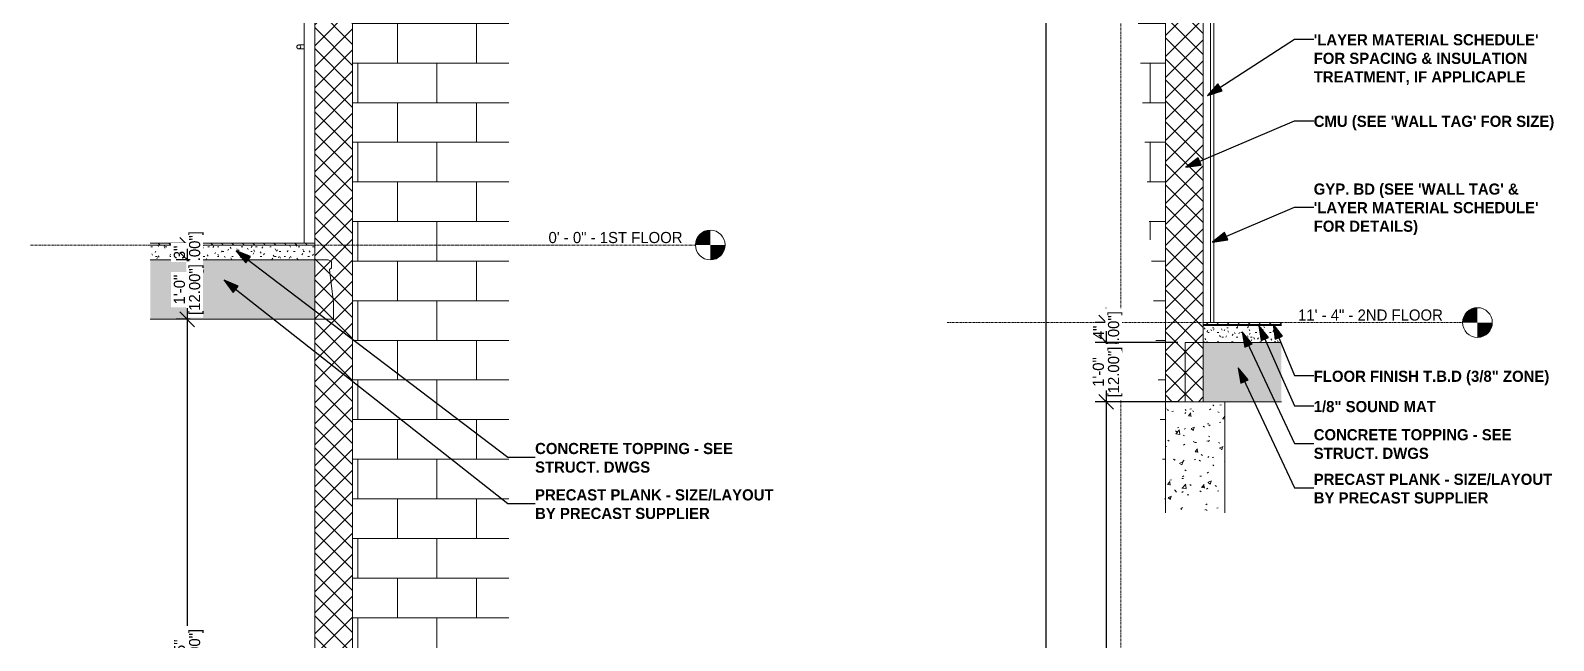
# Model space of a CAD drawing. Header units: inches. Extents: x 11710 to 12205, y -186 to 492.
# Drawn here: x 11897.9 to 12205.4, y 43.4 to 166.6 of the extents above; entities that cross this region are included whole.
import ezdxf

# ---------------------------------------------------------------- set-up
doc = ezdxf.new("R2010")
doc.units = ezdxf.units.IN
doc.header["$MEASUREMENT"] = 0
doc.linetypes.add('Grid Line 1_2_', pattern=[0.875, 0.5, -0.125, 0.125, -0.125])
for name, color, linetype, lineweight in [('0-3', 55, 'Continuous', 9), ('0-4', 50, 'Continuous', 5), ('A-ANNO-DIMS-1', 211, 'Continuous', 30), ('A-DOOR-1', 55, 'Continuous', 9), ('A-FLOR-2', 8, 'Continuous', 5), ('A-FLOR-3', 192, 'Continuous', 9), ('A-FLOR-LEVL', 51, 'Continuous', 9), ('A-FLOR-LEVL-1', 51, 'Grid Line 1_2_', 9), ('A-FLOR-MCUT-1', 51, 'Continuous', 9), ('A-FLOR-PATT-1', 252, 'Continuous', 9), ('A-WALL-1', 7, 'Continuous', 9), ('A-WALL-2', 250, 'Continuous', 18), ('A-WALL-PATT-1', 252, 'Continuous', 9), ('A-WALL-PATT-2', 55, 'Continuous', 9), ('G-ANNO-TEXT', 231, 'Continuous', 30), ('G-ANNO-TEXT-1', 231, 'Continuous', 9), ('I-WALL-2', 55, 'Continuous', 9), ('S-BEAM-1', 10, 'Continuous', 9), ('S-BEAM-2', 7, 'Continuous', 9), ('S-FNDN-1', 7, 'Continuous', 9), ('S-GRID-1', 1, 'Grid Line 1_2_', 9)]:
    doc.layers.add(name, color=color, linetype=linetype, lineweight=lineweight)
doc.styles.add('Century Gothic', font='ufonts.com_century-gothic.ttf', dxfattribs={"height": 2.25})
doc.styles.add('Century Gothic_B', font='GOTHICB.TTF', dxfattribs={"height": 2.25})
doc.dimstyles.new('OD__1_16__Tol__', dxfattribs={"dimscale": 12, "dimtxt": 2.349379, "dimasz": 0.25, "dimexe": 0.1875, "dimexo": 0.125, "dimgap": 0.03125, "dimtad": 1, "dimdec": 4, "dimrnd": 0.0625, "dimzin": 3, "dimdsep": 46, "dimlunit": 4, "dimtxsty": 'Century Gothic', "dimblk1": 'OBLIQUE', "dimblk2": 'OBLIQUE', "dimsah": 1, "dimcen": 0.09, "dimdle": 0.1875, "dimazin": 0, "dimtfac": 1, "dimtdec": 4, "dimtix": 1, "dimtmove": 0, "dimatfit": 3, "dimfxl": 1, "dimtvp": 1, "dimtfill": 1, "dimfrac": 2, "dimtolj": 1, "dimtzin": 0, "dimlwd": 30, "dimlwe": 30, "dimarcsym": 2})
pattern_1 = [(0, (11436.002, -152), (0, 8), []), (90, (11436.002, -152), (-8, 8), [8, -8])]
pattern_2 = [(45, (11023.755, 72), (-2.12132, 2.12132), []), (135, (11023.755, 72), (-2.12132, -2.12132), [])]

# ---------------------------------------------------------------- blocks, each defined once
blk = doc.blocks.new('HOLLOW METAL - STAIR DOOR 3-0 x 7-0-2638728-WALL SECTION - ELEVATOR - WEST WALL')
at = {"layer": 'A-DOOR-1'}
for p, q in [((11430.06, 163.66), (11429.57, 163.66)), ((11429.57, 162.87), (11430.06, 162.87))]:
    blk.add_line(p, q, dxfattribs=at)
at = {"layer": 'A-DOOR-1', "flags": 128}
for points in [[(11428.58, 163.27), (11428.58, 163.28), (11428.59, 163.3), (11428.59, 163.31), (11428.59, 163.33), (11428.59, 163.34), (11428.6, 163.36), (11428.6, 163.38), (11428.6, 163.39), (11428.61, 163.41), (11428.62, 163.42), (11428.62, 163.43), (11428.63, 163.45), (11428.64, 163.46), (11428.64, 163.48), (11428.65, 163.49), (11428.66, 163.5), (11428.67, 163.51), (11428.68, 163.53), (11428.69, 163.54), (11428.7, 163.55), (11428.72, 163.56), (11428.73, 163.57), (11428.74, 163.58), (11428.75, 163.59), (11428.77, 163.6), (11428.78, 163.61), (11428.79, 163.61), (11428.81, 163.62), (11428.82, 163.63), (11428.84, 163.63), (11428.85, 163.64), (11428.86, 163.64), (11428.88, 163.65), (11428.9, 163.65), (11428.91, 163.65), (11428.93, 163.66), (11428.94, 163.66), (11428.96, 163.66), (11428.97, 163.66)], [(11428.98, 162.87), (11428.96, 162.87), (11428.95, 162.87), (11428.93, 162.88), (11428.92, 162.88), (11428.9, 162.88), (11428.88, 162.88), (11428.87, 162.89), (11428.85, 162.89), (11428.84, 162.9), (11428.82, 162.9), (11428.81, 162.91), (11428.8, 162.92), (11428.78, 162.92), (11428.77, 162.93), (11428.76, 162.94), (11428.74, 162.95), (11428.73, 162.96), (11428.72, 162.97), (11428.71, 162.98), (11428.7, 162.99), (11428.68, 163), (11428.67, 163.02), (11428.66, 163.03), (11428.66, 163.04), (11428.65, 163.05), (11428.64, 163.07), (11428.63, 163.08), (11428.62, 163.1), (11428.62, 163.11), (11428.61, 163.12), (11428.61, 163.14), (11428.6, 163.15), (11428.6, 163.17), (11428.59, 163.18), (11428.59, 163.2), (11428.59, 163.22), (11428.59, 163.23), (11428.58, 163.25), (11428.58, 163.26)], [(11428.99, 163.66), (11428.99, 163.66), (11428.99, 163.66), (11429, 163.66), (11429.01, 163.66), (11429.02, 163.66), (11429.02, 163.66), (11429.03, 163.66), (11429.04, 163.66), (11429.06, 163.66), (11429.07, 163.66), (11429.08, 163.66), (11429.09, 163.66), (11429.11, 163.66), (11429.12, 163.66), (11429.14, 163.66), (11429.16, 163.66), (11429.17, 163.66), (11429.19, 163.66), (11429.21, 163.66), (11429.23, 163.66), (11429.25, 163.66), (11429.27, 163.66), (11429.29, 163.66), (11429.31, 163.66), (11429.33, 163.66), (11429.35, 163.66), (11429.38, 163.66), (11429.4, 163.66), (11429.42, 163.66), (11429.44, 163.66), (11429.47, 163.66), (11429.49, 163.66), (11429.51, 163.66), (11429.54, 163.66), (11429.56, 163.66), (11429.57, 163.66)], [(11429.57, 162.87), (11429.54, 162.87), (11429.52, 162.87), (11429.5, 162.87), (11429.47, 162.87), (11429.45, 162.87), (11429.43, 162.87), (11429.41, 162.87), (11429.38, 162.87), (11429.36, 162.87), (11429.34, 162.87), (11429.32, 162.87), (11429.3, 162.87), (11429.27, 162.87), (11429.25, 162.87), (11429.23, 162.87), (11429.22, 162.87), (11429.2, 162.87), (11429.18, 162.87), (11429.16, 162.87), (11429.14, 162.87), (11429.13, 162.87), (11429.11, 162.87), (11429.1, 162.87), (11429.08, 162.87), (11429.07, 162.87), (11429.06, 162.87), (11429.05, 162.87), (11429.04, 162.87), (11429.03, 162.87), (11429.02, 162.87), (11429.01, 162.87), (11429, 162.87), (11429, 162.87), (11428.99, 162.87), (11428.99, 162.87)]]:
    blk.add_lwpolyline(points, dxfattribs=at)
at = {"layer": 'A-DOOR-1'}
for start, end in [(0, 180), (180, 360)]:
    blk.add_arc((11428.98, 163.27), 0.394, start, end, dxfattribs=at)
blk = doc.blocks.new('CTR - 1st Phase -Stairs _ Elevators_rvt-2-WALL SECTION - ELEVATOR - WEST WALL')
at = {"layer": 'I-WALL-2'}
for p, q in [((11430.56, 268), (11430.56, 372.87)), ((11430.56, 218.59), (11430.56, 240.88)), ((11430.06, 123.64), (11430.06, 177.76))]:
    blk.add_line(p, q, dxfattribs=at)
at = {"layer": '0-3'}
blk.add_blockref('HOLLOW METAL - STAIR DOOR 3-0 x 7-0-2638728-WALL SECTION - ELEVATOR - WEST WALL', (0, 0), dxfattribs=at)
blk = doc.blocks.new('034100 - Precast Structural Concrete - Solid Plank - 12_-1872981-WALL SECTION - ELEVATOR - WEST WALL')
at = {"layer": 'S-BEAM-1'}
blk.add_hatch(color=256, dxfattribs=at).paths.add_polyline_path([(11432.19, 108.27), (11432.19, 120.27), (11399, 120.27), (11399, 108.27), (11430.06, 108.27)], flags=0)
at = {"layer": 'S-BEAM-2'}
for p, q in [((11434.9, 120.27), (11399, 120.27)), ((11435.59, 119.95), (11434.9, 120.27)), ((11435.59, 118.69), (11435.59, 119.95)), ((11435.2, 118.3), (11435.59, 118.69)), ((11436, 111.66), (11435.2, 118.3)), ((11436, 108.27), (11436, 111.66)), ((11399, 108.27), (11436, 108.27))]:
    blk.add_line(p, q, dxfattribs=at)
blk = doc.blocks.new('CTR - 1st Phase - Structure_rvt-2-WALL SECTION - ELEVATOR - WEST WALL')
at = {"layer": 'A-WALL-PATT-1'}
h = blk.add_hatch(dxfattribs=at)
h.set_pattern_fill('FP_12', color=256, style=0, pattern_type=2)
h.set_pattern_definition(pattern_2)
h.paths.add_polyline_path([(11439.81, -28.73), (11439.81, 177.76), (11432.19, 177.76), (11432.19, -28.73)], flags=0)
at = {"layer": 'A-WALL-PATT-2'}
h = blk.add_hatch(dxfattribs=at)
h.set_pattern_fill('FP_11', color=256, style=0, pattern_type=2)
h.set_pattern_definition(pattern_1)
h.paths.add_polyline_path([(11471.4, -28.73), (11471.4, 177.76), (11439.81, 177.76), (11439.81, -28.73), (11440.19, -28.73)], flags=0)
at = {"layer": 'A-WALL-1'}
for p, q in [((11432.19, 177.76), (11432.19, -28.73)), ((11439.81, -28.73), (11439.81, 177.76))]:
    blk.add_line(p, q, dxfattribs=at)
at = {"layer": '0-3'}
blk.add_blockref('034100 - Precast Structural Concrete - Solid Plank - 12_-1872981-WALL SECTION - ELEVATOR - WEST WALL', (0, 0), dxfattribs=at)
blk = doc.blocks.new('CTR - 1st Phase - Common Walls_rvt-3-WALL SECTION - ELEVATOR - EAST WALL')
at = {"layer": 'A-WALL-1'}
for p, q in [((11553.94, 368.61), (11551.81, 368.61)), ((11551.81, 368.61), (11551.81, 239.61)), ((11553.94, 239.61), (11553.94, 368.61)), ((11551.81, 239.61), (11553.94, 239.61)), ((11553.94, 236.61), (11551.81, 236.61)), ((11551.81, 236.61), (11551.81, 107.61)), ((11553.94, 107.61), (11553.94, 236.61)), ((11551.81, 107.61), (11553.94, 107.61))]:
    blk.add_line(p, q, dxfattribs=at)
at = {"layer": 'A-WALL-2'}
for p, q in [((11553.31, 239.61), (11553.31, 368.61)), ((11553.31, 107.61), (11553.31, 236.61))]:
    blk.add_line(p, q, dxfattribs=at)
blk = doc.blocks.new('034100 - Precast Structural Concrete - Solid Plank - 12_-2074211-WALL SECTION - ELEVATOR - EAST WALL')
at = {"layer": 'S-BEAM-1'}
blk.add_hatch(color=256, dxfattribs=at).paths.add_polyline_path([(11567.6, 91.61), (11567.6, 103.61), (11551.81, 103.61), (11551.81, 91.61), (11556.19, 91.61)], flags=0)
at = {"layer": 'S-BEAM-2'}
for p, q in [((11548.19, 103.61), (11548.19, 91.61)), ((11567.6, 103.61), (11548.19, 103.61)), ((11548.19, 91.61), (11567.6, 91.61))]:
    blk.add_line(p, q, dxfattribs=at)
blk = doc.blocks.new('CTR - 1st Phase - Structure_rvt-3-WALL SECTION - ELEVATOR - EAST WALL')
at = {"layer": 'A-WALL-PATT-1'}
h = blk.add_hatch(dxfattribs=at)
h.set_pattern_fill('FP_12', color=256, style=0, pattern_type=2)
h.set_pattern_definition(pattern_2)
h.paths.add_polyline_path([(11544.19, 91.61), (11551.81, 91.61), (11551.81, 427.61), (11544.19, 427.61), (11544.19, 91.61)], flags=0)
h = blk.add_hatch(dxfattribs=at)
h.set_pattern_fill('FP_6', color=256, style=0, pattern_type=2)
h.set_pattern_definition([(50, (11023.755, 72), (6.885997, -0.6021), [0.72, -7.92]), (355, (11023.755, 72), (-1.33176, 7.22055), [0.576, -6.336]), (100.451, (11024.329, 71.95), (5.55363, 6.61819), [0.612, -6.731]), (46.184, (11023.755, 73.92), (10.24564, -1.58893), [1.08, -11.88]), (96.636, (11024.609, 73.788), (8.97244, 9.35152), [0.918, -10.096]), (351.184, (11023.755, 73.92), (8.9732, 9.35123), [0.864, -9.504]), (21, (11024.715, 73.44), (5.730726, -3.865003), [0.72, -7.92]), (326, (11024.715, 73.44), (2.33581, 6.96088), [0.576, -6.336]), (71.451, (11025.193, 73.118), (8.065876, 3.09595), [0.612, -6.731]), (37.5, (11023.755, 72), (0.116866, 3.195478), [0.317, -5.942, 0.317, -6.115, -6.36]), (37.5, (11023.755, 72), (0.116866, 3.195478), [-12.691, 0.317, -6.043]), (7.5, (11023.755, 72), (2.52543, 3.786025), [0.317, -3.35, 0.317, -5.798, -2.424]), (7.5, (11023.755, 72), (2.52543, 3.786025), [-9.782, 0.317, -2.107]), (327.5, (11021.614, 72), (5.124369, -0.216176), [0.317, -2.083, 0.317, -7.171, -9.936]), (327.5, (11021.614, 72), (5.124369, -0.216176), [-9.888, 0.317, -9.619]), (317.5, (11020.654, 72), (5.598326, 0.96141), [0.317, -2.803, 0.317, -4.656, -7.056]), (317.5, (11020.654, 72), (5.598326, 0.96141), [-8.093, 0.317, -6.739])])
edge = h.paths.add_edge_path(flags=0)
edge.add_line((11556.19, 69.18), (11556.19, 91.61))
edge.add_line((11556.19, 91.61), (11544.19, 91.61))
edge.add_line((11544.19, 91.61), (11544.19, 69.18))
at = {"layer": 'A-WALL-PATT-2'}
h = blk.add_hatch(dxfattribs=at)
h.set_pattern_fill('FP_11', color=256, style=0, pattern_type=2)
h.set_pattern_definition(pattern_1)
edge = h.paths.add_edge_path(flags=0)
edge.add_line((11544.19, 69.18), (11544.19, 427.61))
edge.add_line((11544.19, 427.61), (11524.29, 427.61))
at = {"layer": 'A-WALL-1'}
for p, q in [((11544.19, 427.61), (11544.19, 91.61)), ((11551.81, 91.61), (11551.81, 427.61)), ((11544.19, 91.61), (11551.81, 91.61))]:
    blk.add_line(p, q, dxfattribs=at)
at = {"layer": 'S-FNDN-1'}
for p, q in [((11556.19, 91.61), (11544.19, 91.61)), ((11544.19, 91.61), (11544.19, 69.18)), ((11556.19, 69.18), (11556.19, 91.61))]:
    blk.add_line(p, q, dxfattribs=at)
at = {"layer": '0-3'}
blk.add_blockref('034100 - Precast Structural Concrete - Solid Plank - 12_-2074211-WALL SECTION - ELEVATOR - EAST WALL', (0, 0), dxfattribs=at)
blk = doc.blocks.new('Level - Level Head - Circle-50818-WALL SECTION - ELEVATOR - WEST WALL')
at = {"layer": 'A-FLOR-LEVL'}
h = blk.add_hatch(color=256, dxfattribs=at)
edge = h.paths.add_edge_path(flags=0)
edge.add_line((11512.05, 123.27), (11509.05, 123.27))
edge.add_arc((11512.05, 123.27), 3, 90, 180, ccw=False)
edge.add_line((11512.05, 126.27), (11512.05, 123.27))
h = blk.add_hatch(color=256, dxfattribs=at)
edge = h.paths.add_edge_path(flags=0)
edge.add_line((11512.05, 120.27), (11512.05, 123.27))
edge.add_line((11512.05, 123.27), (11515.05, 123.27))
edge.add_arc((11512.05, 123.27), 3, -90, 0, ccw=False)
blk.add_circle((11512.05, 123.27), 3, dxfattribs=at)
blk = doc.blocks.new('_Oblique')
at = {"color": 0, "linetype": 'ByBlock', "lineweight": -2}
blk.add_line((-0.5, -0.5), (0.5, 0.5), dxfattribs=at)
blk = doc.blocks.new('DIMBLOCK6-WALL SECTION - ELEVATOR - WEST WALL')
at = {"layer": 'A-ANNO-DIMS-1', "color": 0, "lineweight": 30, "transparency": 16777216}
for p, q in [((11929.58, 123.27), (11929.58, 126.27)), ((11930.2, 123.27), (11927.33, 123.27)), ((11929.58, 123.27), (11929.58, 120.27)), ((11930.2, 120.27), (11927.33, 120.27)), ((11929.58, 120.27), (11929.58, 117.27))]:
    blk.add_line(p, q, dxfattribs=at)
at = {"layer": 'A-ANNO-DIMS-1', "color": 0, "lineweight": 30, "transparency": 16777216, "xscale": 3, "yscale": 3, "zscale": 3}
for p, rotation in [((11929.58, 123.27), 270), ((11929.58, 120.27), 90)]:
    blk.add_blockref('_Oblique', p, dxfattribs=dict(at, rotation=rotation))
at = {"layer": 'A-ANNO-DIMS-1', "color": 0, "transparency": 16777216, "insert": (11928.02, 121.77), "char_height": 2.25, "attachment_point": 5, "rotation": 90, "style": 'Century Gothic', "bg_fill": 3, "box_fill_scale": 1.25, "bg_fill_color": 256, "bg_fill_true_color": 13158600, "bg_fill_transparency": 0}
blk.add_mtext('\\A1;3"', dxfattribs=at)
at = {"layer": 'A-ANNO-DIMS-1', "color": 0, "transparency": 16777216, "insert": (11931.41, 121.77), "char_height": 2.25, "attachment_point": 5, "rotation": 90, "style": 'Century Gothic', "bg_fill": 3, "box_fill_scale": 1.25, "bg_fill_color": 256, "bg_fill_true_color": 13158600, "bg_fill_transparency": 0}
blk.add_mtext('\\A1;[3.00"]', dxfattribs=at)
at = {"layer": 'Defpoints', "color": 0, "transparency": 16777216}
for p in [(11931.7, 123.27), (11929.58, 120.27), (11931.7, 120.27)]:
    blk.add_point(p, dxfattribs=at)
blk = doc.blocks.new('DIMBLOCK7-WALL SECTION - ELEVATOR - WEST WALL')
at = {"layer": 'A-ANNO-DIMS-1', "color": 0, "lineweight": 30, "transparency": 16777216}
for p, q in [((11930.2, 120.27), (11927.33, 120.27)), ((11929.58, 122.52), (11929.58, 106.02)), ((11930.2, 108.27), (11927.33, 108.27))]:
    blk.add_line(p, q, dxfattribs=at)
at = {"layer": 'A-ANNO-DIMS-1', "color": 0, "lineweight": 30, "transparency": 16777216, "xscale": 3, "yscale": 3, "zscale": 3}
for p, rotation in [((11929.58, 120.27), 90), ((11929.58, 108.27), 270)]:
    blk.add_blockref('_Oblique', p, dxfattribs=dict(at, rotation=rotation))
at = {"layer": 'A-ANNO-DIMS-1', "color": 0, "transparency": 16777216, "insert": (11928.02, 114.27), "char_height": 2.25, "attachment_point": 5, "rotation": 90, "style": 'Century Gothic', "bg_fill": 3, "box_fill_scale": 1.25, "bg_fill_color": 256, "bg_fill_true_color": 13158600, "bg_fill_transparency": 0}
blk.add_mtext('\\A1;1\'-0"', dxfattribs=at)
at = {"layer": 'A-ANNO-DIMS-1', "color": 0, "transparency": 16777216, "insert": (11931.41, 114.27), "char_height": 2.25, "attachment_point": 5, "rotation": 90, "style": 'Century Gothic', "bg_fill": 3, "box_fill_scale": 1.25, "bg_fill_color": 256, "bg_fill_true_color": 13158600, "bg_fill_transparency": 0}
blk.add_mtext('\\A1;[12.00"]', dxfattribs=at)
at = {"layer": 'Defpoints', "color": 0, "transparency": 16777216}
for p in [(11931.7, 120.27), (11929.58, 108.27), (11931.7, 108.27)]:
    blk.add_point(p, dxfattribs=at)
blk = doc.blocks.new('DIMBLOCK8-WALL SECTION - ELEVATOR - WEST WALL')
at = {"layer": 'A-ANNO-DIMS-1', "color": 0, "lineweight": 30, "transparency": 16777216}
for p, q in [((11930.2, 108.27), (11927.33, 108.27)), ((11929.58, 110.52), (11929.58, -30.98)), ((11930.2, -28.73), (11927.33, -28.73))]:
    blk.add_line(p, q, dxfattribs=at)
at = {"layer": 'Defpoints', "color": 0, "transparency": 16777216}
for p in [(11931.7, 108.27), (11929.58, -28.73), (11931.7, -28.73)]:
    blk.add_point(p, dxfattribs=at)
at = {"layer": 'A-ANNO-DIMS-1', "color": 0, "lineweight": 30, "transparency": 16777216, "xscale": 3, "yscale": 3, "zscale": 3}
for p, rotation in [((11929.58, 108.27), 90), ((11929.58, -28.73), 270)]:
    blk.add_blockref('_Oblique', p, dxfattribs=dict(at, rotation=rotation))
at = {"layer": 'A-ANNO-DIMS-1', "color": 0, "transparency": 16777216, "insert": (11928.05, 39.77), "char_height": 2.25, "attachment_point": 5, "rotation": 90, "style": 'Century Gothic', "bg_fill": 3, "box_fill_scale": 1.25, "bg_fill_color": 256, "bg_fill_true_color": 13158600, "bg_fill_transparency": 0}
blk.add_mtext('\\A1;11\'-5"', dxfattribs=at)
at = {"layer": 'A-ANNO-DIMS-1', "color": 0, "transparency": 16777216, "insert": (11931.41, 39.77), "char_height": 2.25, "attachment_point": 5, "rotation": 90, "style": 'Century Gothic', "bg_fill": 3, "box_fill_scale": 1.25, "bg_fill_color": 256, "bg_fill_true_color": 13158600, "bg_fill_transparency": 0}
blk.add_mtext('\\A1;[137.00"]', dxfattribs=at)
blk = doc.blocks.new('Level - Level Head - Circle-50818-WALL SECTION - ELEVATOR - EAST WALL')
at = {"layer": 'A-FLOR-LEVL'}
h = blk.add_hatch(color=256, dxfattribs=at)
edge = h.paths.add_edge_path(flags=0)
edge.add_line((11607.18, 107.61), (11604.18, 107.61))
edge.add_arc((11607.18, 107.61), 3, 90, 180, ccw=False)
edge.add_line((11607.18, 110.61), (11607.18, 107.61))
h = blk.add_hatch(color=256, dxfattribs=at)
edge = h.paths.add_edge_path(flags=0)
edge.add_line((11607.18, 104.61), (11607.18, 107.61))
edge.add_line((11607.18, 107.61), (11610.18, 107.61))
edge.add_arc((11607.18, 107.61), 3, 270, 360, ccw=False)
blk.add_circle((11607.18, 107.61), 3, dxfattribs=at)
blk = doc.blocks.new('DIMBLOCK9-WALL SECTION - ELEVATOR - EAST WALL')
at = {"layer": 'A-ANNO-DIMS-1', "color": 0, "lineweight": 30, "transparency": 16777216}
for p, q in [((12125.57, 427.61), (12100.68, 427.61)), ((12102.93, 429.86), (12102.93, -61.41)), ((12103.55, -59.16), (12100.68, -59.16))]:
    blk.add_line(p, q, dxfattribs=at)
at = {"layer": 'Defpoints', "color": 0, "transparency": 16777216}
for p in [(12127.07, 427.61), (12102.93, -59.16), (12105.05, -59.16)]:
    blk.add_point(p, dxfattribs=at)
at = {"layer": 'A-ANNO-DIMS-1', "color": 0, "lineweight": 30, "transparency": 16777216, "xscale": 3, "yscale": 3, "zscale": 3}
for p, rotation in [((12102.93, 427.61), 90), ((12102.93, -59.16), 270)]:
    blk.add_blockref('_Oblique', p, dxfattribs=dict(at, rotation=rotation))
at = {"layer": 'A-ANNO-DIMS-1', "color": 0, "transparency": 16777216, "insert": (12101.25, 184.23), "char_height": 2.25, "attachment_point": 5, "rotation": 90, "style": 'Century Gothic', "bg_fill": 3, "box_fill_scale": 1.25, "bg_fill_color": 256, "bg_fill_true_color": 13158600, "bg_fill_transparency": 0}
blk.add_mtext('\\A1;40\'-6 3/4"', dxfattribs=at)
at = {"layer": 'A-ANNO-DIMS-1', "color": 0, "transparency": 16777216, "insert": (12104.76, 184.23), "char_height": 2.25, "attachment_point": 5, "rotation": 90, "style": 'Century Gothic', "bg_fill": 3, "box_fill_scale": 1.25, "bg_fill_color": 256, "bg_fill_true_color": 13158600, "bg_fill_transparency": 0}
blk.add_mtext('\\A1;[486.77"]', dxfattribs=at)
blk = doc.blocks.new('DIMBLOCK11-WALL SECTION - ELEVATOR - EAST WALL')
at = {"layer": 'A-ANNO-DIMS-1', "color": 0, "lineweight": 30, "transparency": 16777216}
for p, q in [((12115.1, 107.61), (12115.1, 110.61)), ((12115.72, 107.61), (12112.85, 107.61)), ((12115.1, 107.61), (12115.1, 103.61)), ((12129.57, 103.61), (12112.85, 103.61)), ((12115.1, 103.61), (12115.1, 100.61))]:
    blk.add_line(p, q, dxfattribs=at)
at = {"layer": 'Defpoints', "color": 0, "transparency": 16777216}
blk.add_point((12131.07, 103.61), dxfattribs=at)
at = {"layer": 'A-ANNO-DIMS-1', "color": 0, "lineweight": 30, "transparency": 16777216, "xscale": 3, "yscale": 3, "zscale": 3}
for p, rotation in [((12115.1, 107.61), 270), ((12115.1, 103.61), 90)]:
    blk.add_blockref('_Oblique', p, dxfattribs=dict(at, rotation=rotation))
at = {"layer": 'A-ANNO-DIMS-1', "color": 0, "transparency": 16777216, "insert": (12113.57, 105.61), "char_height": 2.25, "attachment_point": 5, "rotation": 90, "style": 'Century Gothic', "bg_fill": 3, "box_fill_scale": 1.25, "bg_fill_color": 256, "bg_fill_true_color": 13158600, "bg_fill_transparency": 0}
blk.add_mtext('\\A1;4"', dxfattribs=at)
at = {"layer": 'A-ANNO-DIMS-1', "color": 0, "transparency": 16777216, "insert": (12116.93, 105.61), "char_height": 2.25, "attachment_point": 5, "rotation": 90, "style": 'Century Gothic', "bg_fill": 3, "box_fill_scale": 1.25, "bg_fill_color": 256, "bg_fill_true_color": 13158600, "bg_fill_transparency": 0}
blk.add_mtext('\\A1;[4.00"]', dxfattribs=at)
at = {"layer": 'Defpoints', "color": 0, "transparency": 16777216}
for p in [(12117.22, 107.61), (12115.1, 103.61)]:
    blk.add_point(p, dxfattribs=at)
blk = doc.blocks.new('DIMBLOCK12-WALL SECTION - ELEVATOR - EAST WALL')
at = {"layer": 'A-ANNO-DIMS-1', "color": 0, "lineweight": 30, "transparency": 16777216}
for p, q in [((12115.1, 105.86), (12115.1, 89.36)), ((12129.57, 103.61), (12112.85, 103.61)), ((12129.57, 91.61), (12112.85, 91.61))]:
    blk.add_line(p, q, dxfattribs=at)
at = {"layer": 'Defpoints', "color": 0, "transparency": 16777216}
for p in [(12131.07, 103.61), (12131.07, 91.61)]:
    blk.add_point(p, dxfattribs=at)
at = {"layer": 'A-ANNO-DIMS-1', "color": 0, "lineweight": 30, "transparency": 16777216, "xscale": 3, "yscale": 3, "zscale": 3}
for p, rotation in [((12115.1, 103.61), 90), ((12115.1, 91.61), 270)]:
    blk.add_blockref('_Oblique', p, dxfattribs=dict(at, rotation=rotation))
at = {"layer": 'A-ANNO-DIMS-1', "color": 0, "transparency": 16777216, "insert": (12113.54, 97.61), "char_height": 2.25, "attachment_point": 5, "rotation": 90, "style": 'Century Gothic', "bg_fill": 3, "box_fill_scale": 1.25, "bg_fill_color": 256, "bg_fill_true_color": 13158600, "bg_fill_transparency": 0}
blk.add_mtext('\\A1;1\'-0"', dxfattribs=at)
at = {"layer": 'A-ANNO-DIMS-1', "color": 0, "transparency": 16777216, "insert": (12116.93, 97.61), "char_height": 2.25, "attachment_point": 5, "rotation": 90, "style": 'Century Gothic', "bg_fill": 3, "box_fill_scale": 1.25, "bg_fill_color": 256, "bg_fill_true_color": 13158600, "bg_fill_transparency": 0}
blk.add_mtext('\\A1;[12.00"]', dxfattribs=at)
at = {"layer": 'Defpoints', "color": 0, "transparency": 16777216}
blk.add_point((12115.1, 91.61), dxfattribs=at)
blk = doc.blocks.new('DIMBLOCK13-WALL SECTION - ELEVATOR - EAST WALL')
at = {"layer": 'A-ANNO-DIMS-1', "color": 0, "lineweight": 30, "transparency": 16777216}
for p, q in [((12115.1, 93.86), (12115.1, -121.41)), ((12129.57, 91.61), (12112.85, 91.61)), ((12115.72, -119.16), (12112.85, -119.16))]:
    blk.add_line(p, q, dxfattribs=at)
at = {"layer": 'Defpoints', "color": 0, "transparency": 16777216}
for p in [(12131.07, 91.61), (12115.1, -119.16), (12117.22, -119.16)]:
    blk.add_point(p, dxfattribs=at)
at = {"layer": 'A-ANNO-DIMS-1', "color": 0, "lineweight": 30, "transparency": 16777216, "xscale": 3, "yscale": 3, "zscale": 3}
for p, rotation in [((12115.1, 91.61), 90), ((12115.1, -119.16), 270)]:
    blk.add_blockref('_Oblique', p, dxfattribs=dict(at, rotation=rotation))
at = {"layer": 'A-ANNO-DIMS-1', "color": 0, "transparency": 16777216, "insert": (12113.42, -13.77), "char_height": 2.25, "attachment_point": 5, "rotation": 90, "style": 'Century Gothic', "bg_fill": 3, "box_fill_scale": 1.25, "bg_fill_color": 256, "bg_fill_true_color": 13158600, "bg_fill_transparency": 0}
blk.add_mtext('\\A1;17\'-6 3/4"', dxfattribs=at)
at = {"layer": 'A-ANNO-DIMS-1', "color": 0, "transparency": 16777216, "insert": (12116.93, -13.77), "char_height": 2.25, "attachment_point": 5, "rotation": 90, "style": 'Century Gothic', "bg_fill": 3, "box_fill_scale": 1.25, "bg_fill_color": 256, "bg_fill_true_color": 13158600, "bg_fill_transparency": 0}
blk.add_mtext('\\A1;[210.77"]', dxfattribs=at)

msp = doc.modelspace()

# ---------------------------------------------------------------- hatches: boundary and pattern name
at = {"layer": 'A-FLOR-2'}
msp.add_hatch(color=256, dxfattribs=at).paths.add_polyline_path([(12134.692, 106.98603), (12150.47403, 106.98603), (12150.47403, 107.23602), (12134.692, 107.23602)], flags=0)
at = {"layer": 'A-FLOR-PATT-1'}
h = msp.add_hatch(dxfattribs=at)
h.set_pattern_fill('FP_2', color=256, style=0, pattern_type=2)
h.set_pattern_definition([(135, (11546.8805, 72), (-1.06066, -1.06066), [])])
h.paths.add_polyline_path([(11953.18997, 123.26654), (11955.31473, 123.26654), (11955.31473, 123.64154), (11922.12576, 123.64154), (11922.12576, 123.26654)], flags=0)
h = msp.add_hatch(dxfattribs=at)
h.set_pattern_fill('FP_3', color=256, style=0, pattern_type=2)
h.set_pattern_definition([(0, (11546.8805, 72), (3.84, 0.96), [0.317, -2.563, 0.317, -2.563, -15.36]), (0, (11546.8805, 72), (3.84, 0.96), [-5.76, 0.317, -5.443, 0.317, -2.563, -6.72]), (0, (11546.8805, 72), (3.84, 0.96), [-14.4, 0.317, -1.603, 0.317, -4.483]), (120, (11548.3205, 72.48), (-2.7513844, 2.8455376), [0.317, -2.563, 0.317, -2.563, -15.36]), (120, (11548.3205, 72.48), (-2.7513844, 2.8455376), [-5.76, 0.317, -5.443, 0.317, -2.563, -6.72]), (120, (11548.3205, 72.48), (-2.7513844, 2.8455376), [-14.4, 0.317, -1.603, 0.317, -4.483]), (240, (11548.8005, 74.4), (-1.0886156, -3.8055376), [0.317, -2.563, 0.317, -2.563, -15.36]), (240, (11548.8005, 74.4), (-1.0886156, -3.8055376), [-5.76, 0.317, -5.443, 0.317, -2.563, -6.72]), (240, (11548.8005, 74.4), (-1.0886156, -3.8055376), [-14.4, 0.317, -1.603, 0.317, -4.483])])
h.paths.add_polyline_path([(11955.31473, 120.26654), (11955.31473, 123.26654), (11922.12576, 123.26654), (11922.12576, 120.26654), (11954.18991, 120.26654)], flags=0)
h = msp.add_hatch(dxfattribs=at)
h.set_pattern_fill('FP_2', color=256, style=0, pattern_type=2)
h.set_pattern_definition([(135, (11606.6326, 72), (-1.06066, -1.06066), [])])
h.paths.add_polyline_path([(12136.192, 107.23602), (12150.47403, 107.23602), (12150.47403, 107.61102), (12134.692, 107.61102), (12134.692, 107.23602)], flags=0)
h = msp.add_hatch(dxfattribs=at)
h.set_pattern_fill('FP_3', color=256, style=0, pattern_type=2)
h.set_pattern_definition([(0, (11606.6326, 72), (3.84, 0.96), [0.317, -2.563, 0.317, -2.563, -15.36]), (0, (11606.6326, 72), (3.84, 0.96), [-5.76, 0.317, -5.443, 0.317, -2.563, -6.72]), (0, (11606.6326, 72), (3.84, 0.96), [-14.4, 0.317, -1.603, 0.317, -4.483]), (120, (11608.0726, 72.48), (-2.7513844, 2.8455376), [0.317, -2.563, 0.317, -2.563, -15.36]), (120, (11608.0726, 72.48), (-2.7513844, 2.8455376), [-5.76, 0.317, -5.443, 0.317, -2.563, -6.72]), (120, (11608.0726, 72.48), (-2.7513844, 2.8455376), [-14.4, 0.317, -1.603, 0.317, -4.483]), (240, (11608.5526, 74.4), (-1.0886156, -3.8055376), [0.317, -2.563, 0.317, -2.563, -15.36]), (240, (11608.5526, 74.4), (-1.0886156, -3.8055376), [-5.76, 0.317, -5.443, 0.317, -2.563, -6.72]), (240, (11608.5526, 74.4), (-1.0886156, -3.8055376), [-14.4, 0.317, -1.603, 0.317, -4.483])])
h.paths.add_polyline_path([(12136.817, 103.61103), (12150.47403, 103.61103), (12150.47403, 106.98603), (12134.692, 106.98599), (12134.692, 103.61103), (12136.192, 103.61103)], flags=0)
at = {"layer": 'G-ANNO-TEXT'}
for points in [[(12135.53741, 153.48096), (12138.49354, 154.43357), (12137.62118, 155.78401)], [(12131.21659, 138.96009), (12134.29025, 139.40595), (12133.65553, 140.88305)], [(12136.5705, 123.87266), (12139.64528, 124.31076), (12139.01428, 125.78945)], [(11939.48396, 122.11404), (11941.38547, 119.65834), (11942.35856, 120.93809)], [(11937.01771, 116.14723), (11938.87827, 113.66037), (11939.87244, 114.92382)], [(12142.58733, 105.71788), (12143.13104, 102.66001), (12144.58713, 103.34154)], [(12145.90519, 107.02756), (12146.38783, 103.95946), (12147.85722, 104.61182)], [(12148.8124, 107.30611), (12149.21682, 104.22673), (12150.70233, 104.8415)], [(12141.75262, 98.43638), (12142.29947, 95.37908), (12143.75486, 96.0621)]]:
    msp.add_hatch(color=256, dxfattribs=at).paths.add_polyline_path(points, flags=0)

# ---------------------------------------------------------------- linework, layer by layer
at = {"layer": 'A-FLOR-3'}
for p, q in [((11955.31491, 123.64154), (11922.1256, 123.64154)), ((11955.31491, 120.26654), (11955.31491, 123.64154)), ((11922.1256, 120.26654), (11955.31491, 120.26654)), ((12150.47422, 107.61103), (12134.692, 107.61103)), ((12134.692, 107.61103), (12134.692, 103.61103)), ((12134.692, 103.61103), (12150.47422, 103.61103))]:
    msp.add_line(p, q, dxfattribs=at)
at = {"layer": 'A-FLOR-LEVL-1'}
for p, q in [((11897.9381, 123.26654), (12032.17836, 123.26654)), ((12082.97637, 107.61103), (12187.06013, 107.61103))]:
    msp.add_line(p, q, dxfattribs=at)
at = {"layer": 'A-FLOR-MCUT-1'}
for p, q in [((11955.31491, 123.26654), (11922.1256, 123.26654)), ((12150.47422, 107.23603), (12134.692, 107.23603)), ((12150.47422, 106.98603), (12134.692, 106.98603))]:
    msp.add_line(p, q, dxfattribs=at)
at = {"layer": 'G-ANNO-TEXT'}
for p, q in [((12135.53741, 153.48096), (12153.1261, 164.84288)), ((12153.1261, 164.84288), (12157.00474, 164.84288)), ((12137.62118, 155.78401), (12135.53741, 153.48096)), ((12135.53741, 153.48096), (12138.49354, 154.43357)), ((12138.49354, 154.43357), (12137.62118, 155.78401)), ((12131.21659, 138.96009), (12153.1261, 148.3748)), ((12153.1261, 148.3748), (12157.00474, 148.3748)), ((12133.65553, 140.88305), (12131.21659, 138.96009)), ((12131.21659, 138.96009), (12134.29025, 139.40595)), ((12134.29025, 139.40595), (12133.65553, 140.88305)), ((12136.5705, 123.87266), (12153.1261, 130.9373)), ((12153.1261, 130.9373), (12157.00474, 130.9373)), ((12139.01428, 125.78945), (12136.5705, 123.87266)), ((12136.5705, 123.87266), (12139.64528, 124.31076)), ((12139.64528, 124.31076), (12139.01428, 125.78945)), ((11939.48396, 122.11404), (11941.38547, 119.65834)), ((11942.35856, 120.93809), (11939.48396, 122.11404)), ((11939.48396, 122.11404), (11994.31888, 80.4187)), ((11941.38547, 119.65834), (11942.35856, 120.93809)), ((11937.01771, 116.14723), (11938.87827, 113.66037)), ((11939.87244, 114.92382), (11937.01771, 116.14723)), ((11937.01771, 116.14723), (11994.31888, 71.05924)), ((11938.87827, 113.66037), (11939.87244, 114.92382)), ((12142.58733, 105.71788), (12143.13104, 102.66001)), ((12144.58713, 103.34154), (12142.58733, 105.71788)), ((12142.58733, 105.71788), (12153.1261, 83.20183)), ((12145.90519, 107.02756), (12146.38783, 103.95946)), ((12147.85722, 104.61182), (12145.90519, 107.02756)), ((12145.90519, 107.02756), (12153.1261, 90.76319)), ((12146.38783, 103.95946), (12147.85722, 104.61182)), ((12148.8124, 107.30611), (12149.21682, 104.22673)), ((12150.70233, 104.8415), (12148.8124, 107.30611)), ((12148.8124, 107.30611), (12153.1261, 96.8826)), ((12149.21682, 104.22673), (12150.70233, 104.8415)), ((12143.13104, 102.66001), (12144.58713, 103.34154)), ((12141.75262, 98.43638), (12142.29947, 95.37908)), ((12143.75486, 96.0621), (12141.75262, 98.43638)), ((12141.75262, 98.43638), (12153.1261, 74.20183)), ((12142.29947, 95.37908), (12143.75486, 96.0621)), ((12153.1261, 96.8826), (12157.00474, 96.8826)), ((12153.1261, 90.76319), (12157.00474, 90.76319)), ((12153.1261, 83.20183), (12157.00474, 83.20183)), ((11994.31888, 80.4187), (11999.80948, 80.4187)), ((12153.1261, 74.20183), (12157.00474, 74.20183)), ((11994.31888, 71.05924), (11999.80948, 71.05924))]:
    msp.add_line(p, q, dxfattribs=at)
at = {"layer": 'S-GRID-1'}
msp.add_line((12118.067, -66.99564), (12118.067, 400.28264), dxfattribs=at)

# ---------------------------------------------------------------- block references
at = {"layer": '0-4'}
for name, p in [('CTR - 1st Phase - Structure_rvt-2-WALL SECTION - ELEVATOR - WEST WALL', (523.12552, 0)), ('CTR - 1st Phase - Structure_rvt-3-WALL SECTION - ELEVATOR - EAST WALL', (582.8776, 0)), ('CTR - 1st Phase -Stairs _ Elevators_rvt-2-WALL SECTION - ELEVATOR - WEST WALL', (523.12552, 0)), ('CTR - 1st Phase - Common Walls_rvt-3-WALL SECTION - ELEVATOR - EAST WALL', (582.8776, 0))]:
    msp.add_blockref(name, p, dxfattribs=at)
at = {"layer": 'A-FLOR-LEVL'}
for name, p in [('Level - Level Head - Circle-50818-WALL SECTION - ELEVATOR - WEST WALL', (523.12552, 0)), ('Level - Level Head - Circle-50818-WALL SECTION - ELEVATOR - EAST WALL', (582.8776, 0))]:
    msp.add_blockref(name, p, dxfattribs=at)

# ---------------------------------------------------------------- texts
at = {"layer": 'A-FLOR-LEVL', "char_height": 2.25, "attachment_point": 1, "style": 'Century Gothic'}
for s, insert, width in [('0\' - 0" - 1ST FLOOR', (12002.52506, 125.90424), 32.49675), ('11\' - 4" - 2ND FLOOR', (12153.84463, 110.24872), 36.8145)]:
    msp.add_mtext(s, dxfattribs=dict(at, insert=insert, width=width))
at = {"layer": 'G-ANNO-TEXT-1', "char_height": 2.25, "attachment_point": 1, "style": 'Century Gothic_B'}
for s, insert, width in [("'LAYER MATERIAL SCHEDULE'", (12157.00474, 165.84583), 51.6615), ('FOR SPACING & INSULATION', (12157.00474, 162.09583), 52.34325), ('TREATMENT, IF APPLICAPLE', (12157.00474, 158.34583), 48.25275), ("CMU (SEE 'WALL TAG' FOR SIZE)", (12157.00474, 149.37539), 56.88825), ("GYP. BD (SEE 'WALL TAG' &", (12157.00474, 135.68907), 48.55575), ("'LAYER MATERIAL SCHEDULE'", (12157.00474, 131.93907), 51.6615), ('FOR DETAILS)', (12157.00474, 128.18907), 23.86125), ('FLOOR FINISH T.B.D (3/8" ZONE)', (12157.00474, 97.88319), 57.267), ('1/8" SOUND MAT', (12157.00474, 91.76378), 30.98175), ('CONCRETE TOPPING - SEE', (12157.00474, 86.07801), 47.49525), ('CONCRETE TOPPING - SEE', (11999.80948, 83.29488), 47.49525), ('STRUCT. DWGS', (12157.00474, 82.32801), 26.664), ('STRUCT. DWGS', (11999.80948, 79.54488), 26.664), ('PRECAST PLANK - SIZE/LAYOUT', (12157.00474, 77.07801), 56.055), ('PRECAST PLANK - SIZE/LAYOUT', (11999.80948, 73.93542), 56.055), ('BY PRECAST SUPPLIER', (12157.00474, 73.32801), 38.85975), ('BY PRECAST SUPPLIER', (11999.80948, 70.18542), 38.85975)]:
    msp.add_mtext(s, dxfattribs=dict(at, insert=insert, width=width))

# ---------------------------------------------------------------- next in the draw order: dimensions: what is measured, and where the dimension line sits
at = {"layer": 'A-ANNO-DIMS-1'}
for base, p1, p2, override, picture, middle in [((12102.93218, -59.16006), (12127.067, 427.61103), (12105.0535, -59.16006), {"dimpost": '<>\\X', "dimfxl": 487.2686}, 'DIMBLOCK9-WALL SECTION - ELEVATOR - EAST WALL', (12102.93218, 184.22548)), ((11929.58134, 120.26654), (11931.70266, 123.26654), (11931.70266, 120.26654), {"dimpost": '<>\\X', "dimfxl": 3}, 'DIMBLOCK6-WALL SECTION - ELEVATOR - WEST WALL', (11929.58134, 121.76654))]:
    dim = msp.add_linear_dim(base=base, p1=p1, p2=p2, angle=90, dimstyle='OD__1_16__Tol__', override=override, dxfattribs=at)
    dim.commit()
    dim.dimension.update_dxf_attribs({"geometry": picture, "text_midpoint": middle})

# ---------------------------------------------------------------- next in the draw order: dimensions: what is measured, and where the dimension line sits
for base, p1, p2, override, picture, middle in [((11929.58134, 108.26654), (11931.70266, 120.26654), (11931.70266, 108.26654), {"dimpost": '<>\\X', "dimfxl": 12}, 'DIMBLOCK7-WALL SECTION - ELEVATOR - WEST WALL', (11929.58134, 114.26654)), ((12115.09768, 103.61103), (12117.219, 107.61103), (12131.067, 103.61103), {"dimpost": '<>\\X', "dimfxl": 14.414126}, 'DIMBLOCK11-WALL SECTION - ELEVATOR - EAST WALL', (12115.09768, 105.61103))]:
    dim = msp.add_linear_dim(base=base, p1=p1, p2=p2, angle=90, dimstyle='OD__1_16__Tol__', override=override, dxfattribs=at)
    dim.commit()
    dim.dimension.update_dxf_attribs({"geometry": picture, "text_midpoint": middle})

# ---------------------------------------------------------------- next in the draw order: dimensions: what is measured, and where the dimension line sits
for base, p1, p2, override, picture, middle in [((11929.58134, -28.73346), (11931.70266, 108.26654), (11931.70266, -28.73346), {"dimpost": '<>\\X', "dimfxl": 137}, 'DIMBLOCK8-WALL SECTION - ELEVATOR - WEST WALL', (11929.58134, 39.76654)), ((12115.09768, 91.61103), (12131.067, 103.61103), (12131.067, 91.61103), {"dimpost": '<>\\X', "dimfxl": 12}, 'DIMBLOCK12-WALL SECTION - ELEVATOR - EAST WALL', (12115.09768, 97.61103))]:
    dim = msp.add_linear_dim(base=base, p1=p1, p2=p2, angle=90, dimstyle='OD__1_16__Tol__', override=override, dxfattribs=at)
    dim.commit()
    dim.dimension.update_dxf_attribs({"geometry": picture, "text_midpoint": middle})

# ---------------------------------------------------------------- next in the draw order: dimensions: what is measured, and where the dimension line sits
dim = msp.add_linear_dim(base=(12115.09768, -119.16006), p1=(12131.067, 91.61103), p2=(12117.219, -119.16006), angle=90, dimstyle='OD__1_16__Tol__', override={"dimpost": '<>\\X', "dimfxl": 211.225518}, dxfattribs=at)
dim.commit()
dim.dimension.update_dxf_attribs({"geometry": 'DIMBLOCK13-WALL SECTION - ELEVATOR - EAST WALL', "text_midpoint": (12115.09768, -13.77452)})

doc.saveas('drawing.dxf')
